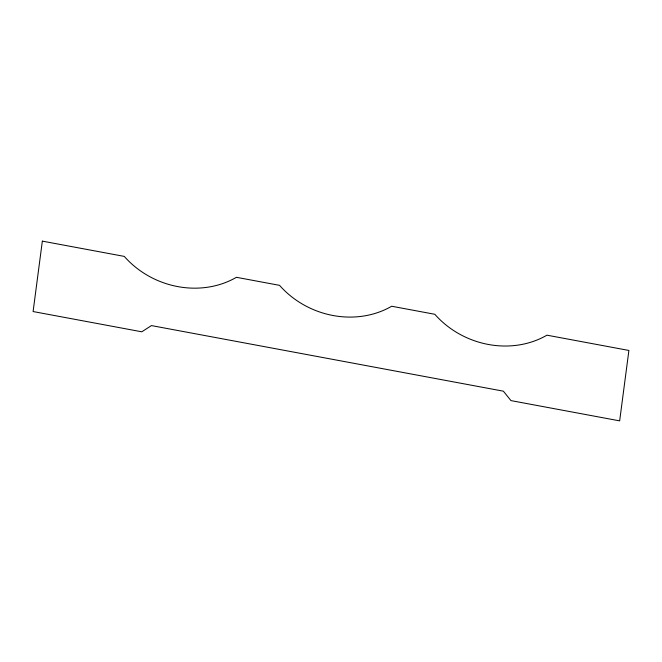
<?xml version="1.0" encoding="UTF-8"?>
<svg xmlns="http://www.w3.org/2000/svg" width="662" height="662" viewBox="0 0 662 662"><rect width="100%" height="100%" fill="white"/><g stroke="black" fill="none" stroke-linecap="round" stroke-linejoin="round"><path stroke-width="0.99" d="M42.343 241.133L33.1 311.545L141.792 331.803L151.441 325.588L503.368 391.176L510.965 400.609L619.657 420.867L628.9 350.455L546.953 335.179A85.084 75.542 22.5 0 1 434.818 314.285L391.689 306.241A85.084 75.534 22.5 0 1 279.554 285.347L236.425 277.304A85.009 75.468 22.5 0 1 124.29 256.401L42.343 241.133"/></g></svg>
